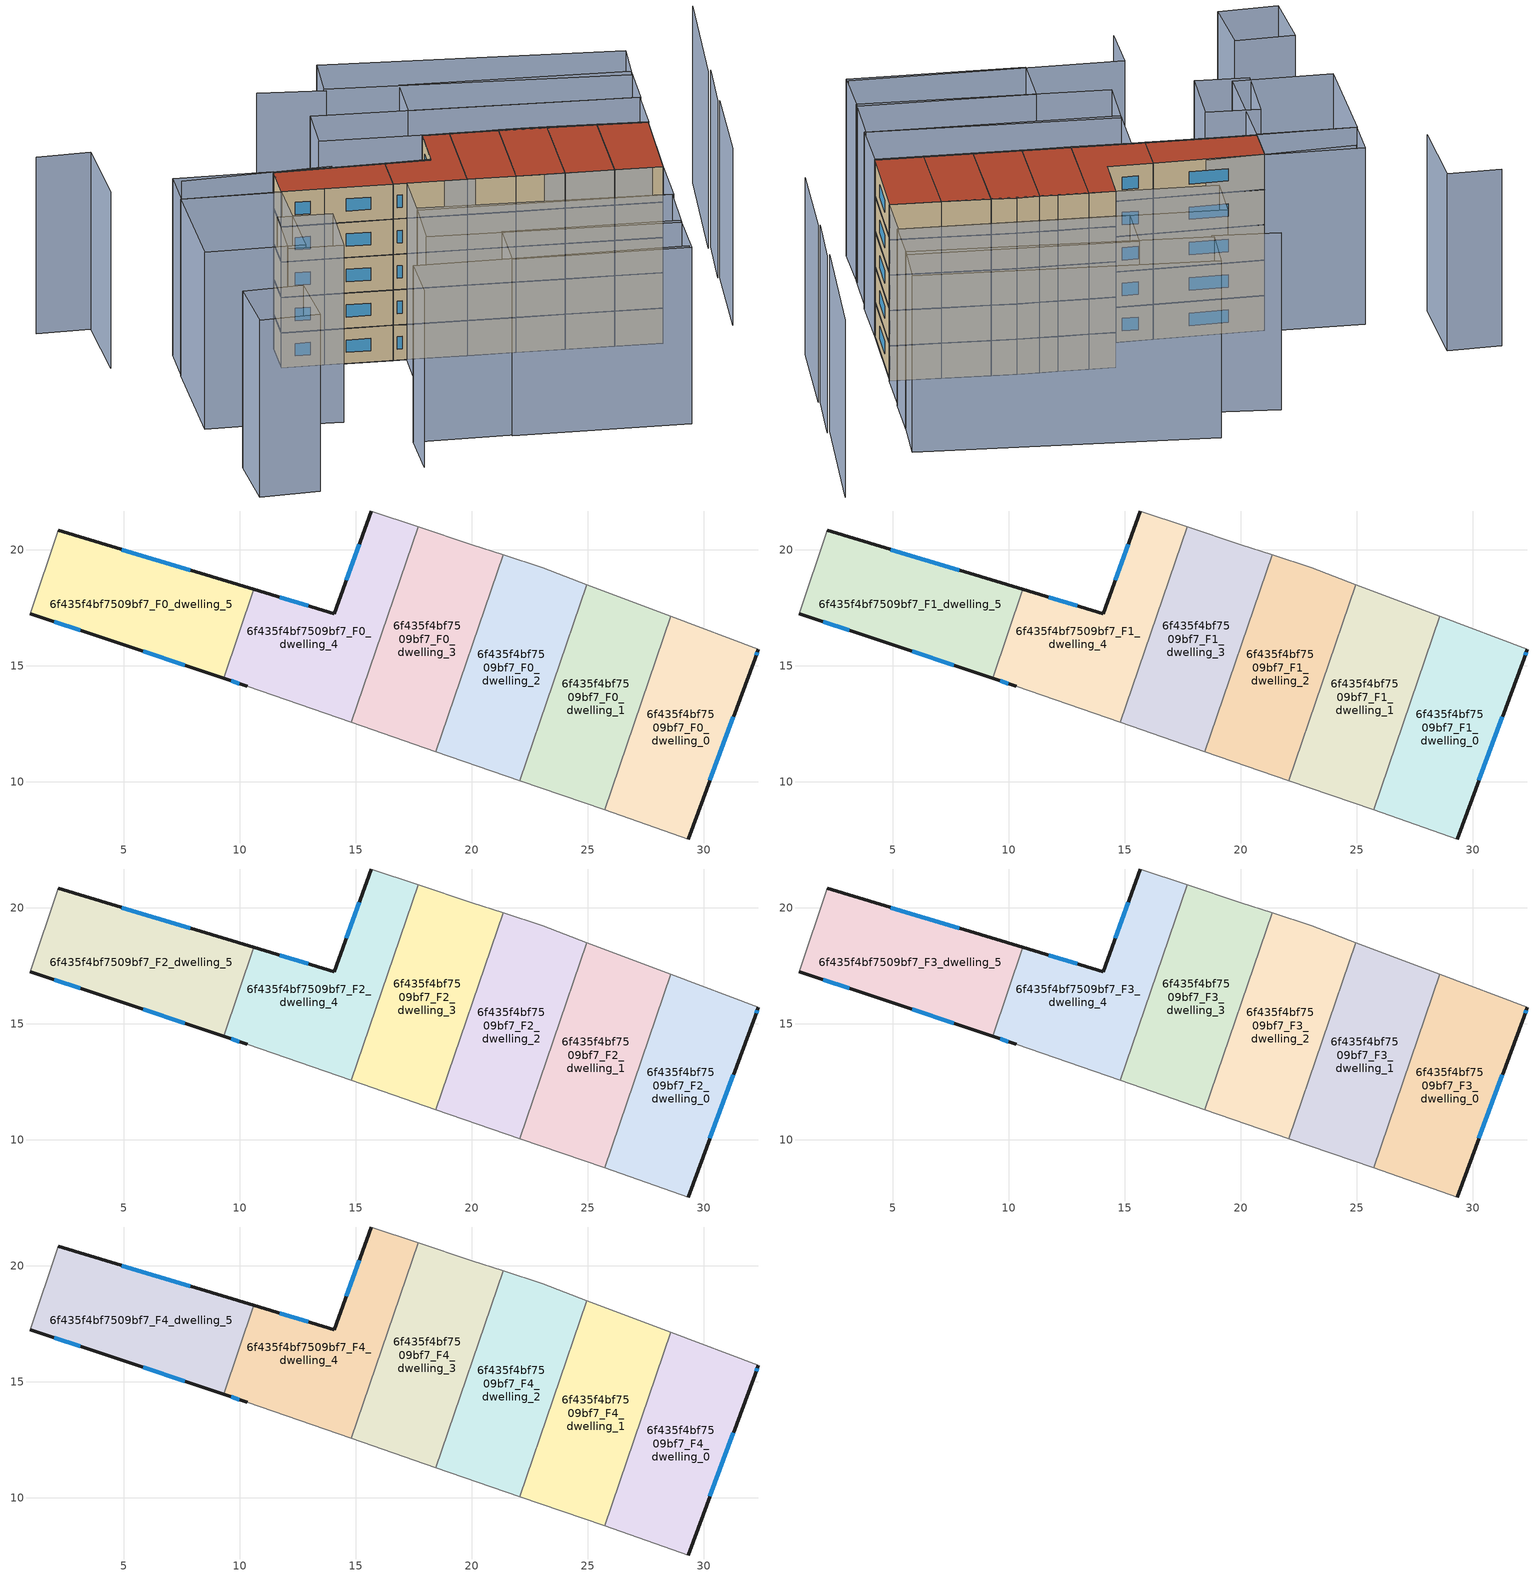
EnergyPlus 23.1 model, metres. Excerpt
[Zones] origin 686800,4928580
6f435f4bf7509bf7_F0_dwelling_0
 floor ground (EU_floor_Construction): 29.34,7.53 32.21,15.32 32.35,15.71 28.58,17.13 25.73,8.78 z0
 wall outside (EU_wall_Construction): 32.35,15.71 32.21,15.32 29.34,7.53 z0:3
 wall adiabatic (EU_wall_Construction): 29.34,7.53 25.73,8.78 / 28.58,17.13 32.35,15.71 z0:3
 wall to 6f435f4bf7509bf7_F0_dwelling_1 (EU_wall_Construction): 25.73,8.78 28.59,17.13 z0:3
 window (EU_Window_Construction): 32.3,15.58 32.25,15.45 / 31.28,12.8 30.27,10.06 z0.97:2.03
6f435f4bf7509bf7_F0_dwelling_1
 floor ground (EU_floor_Construction): 25.73,8.78 28.58,17.13 24.96,18.5 22.07,10.05 z0
 wall adiabatic (EU_wall_Construction): 24.96,18.5 28.58,17.13 / 25.73,8.78 22.07,10.05 z0:3
 wall to 6f435f4bf7509bf7_F0_dwelling_2 (EU_wall_Construction): 22.07,10.05 24.96,18.5 z0:3
6f435f4bf7509bf7_F0_dwelling_2
 floor ground (EU_floor_Construction): 22.07,10.05 24.96,18.5 23.06,19.22 21.35,19.78 18.45,11.3 z0
 wall adiabatic (EU_wall_Construction): 22.07,10.05 18.45,11.3 / 21.35,19.78 23.06,19.22 24.96,18.5 z0:3
 wall to 6f435f4bf7509bf7_F0_dwelling_3 (EU_wall_Construction): 18.45,11.3 21.35,19.78 z0:3
6f435f4bf7509bf7_F0_dwelling_3
 floor ground (EU_floor_Construction): 18.45,11.3 21.35,19.78 20.01,20.21 17.69,20.99 14.81,12.57 z0
 wall adiabatic (EU_wall_Construction): 18.45,11.3 14.81,12.57 / 17.69,20.99 20.01,20.21 21.35,19.78 z0:3
 wall to 6f435f4bf7509bf7_F0_dwelling_4 (EU_wall_Construction): 14.81,12.57 17.69,20.99 z0:3
6f435f4bf7509bf7_F0_dwelling_4
 floor ground (EU_floor_Construction): 14.81,12.57 17.69,20.99 15.67,21.67 14.07,17.24 10.61,18.29 9.3,14.46 10.32,14.12 z0
 wall outside (EU_wall_Construction): 10.32,14.12 9.3,14.46 / 10.61,18.29 14.07,17.24 15.67,21.67 z0:3
 wall adiabatic (EU_wall_Construction): 15.67,21.67 17.69,20.99 / 14.81,12.57 10.32,14.12 z0:3
 wall to 6f435f4bf7509bf7_F0_dwelling_5 (EU_wall_Construction): 9.3,14.46 10.61,18.29 z0:3
 window (EU_Window_Construction): 14.59,18.68 15.15,20.23 / 9.99,14.23 9.63,14.35 / 11.73,17.95 12.95,17.58 z0.97:2.03
6f435f4bf7509bf7_F0_dwelling_5
 floor ground (EU_floor_Construction): 9.3,14.46 10.61,18.29 2.18,20.83 0.97,17.23 4.17,16.19 z0
 wall outside (EU_wall_Construction): 2.18,20.83 10.61,18.29 / 9.3,14.46 4.17,16.19 0.97,17.23 z0:3
 wall adiabatic (EU_wall_Construction): 0.97,17.23 2.18,20.83 z0:3
 window (EU_Window_Construction): 4.91,20.01 7.88,19.11 / 7.64,15.03 5.83,15.63 / 3.13,16.53 2.01,16.9 z0.97:2.03
6f435f4bf7509bf7_F1_dwelling_0
 floor to 6f435f4bf7509bf7_F0_dwelling_0 (EU_floor_Construction): 29.34,7.53 32.21,15.32 32.35,15.71 28.58,17.13 25.73,8.78 z3
 wall outside (EU_wall_Construction): 32.35,15.71 32.21,15.32 29.34,7.53 z3:6
 wall adiabatic (EU_wall_Construction): 29.34,7.53 25.73,8.78 / 28.58,17.13 32.35,15.71 z3:6
 wall to 6f435f4bf7509bf7_F1_dwelling_1 (EU_wall_Construction): 25.73,8.78 28.59,17.13 z3:6
 window (EU_Window_Construction): 32.3,15.58 32.25,15.45 / 31.28,12.8 30.27,10.06 z3.97:5.03
6f435f4bf7509bf7_F1_dwelling_1
 floor to 6f435f4bf7509bf7_F0_dwelling_1 (EU_floor_Construction): 25.73,8.78 28.58,17.13 24.96,18.5 22.07,10.05 z3
 wall adiabatic (EU_wall_Construction): 24.96,18.5 28.58,17.13 / 25.73,8.78 22.07,10.05 z3:6
 wall to 6f435f4bf7509bf7_F1_dwelling_2 (EU_wall_Construction): 22.07,10.05 24.96,18.5 z3:6
6f435f4bf7509bf7_F1_dwelling_2
 floor to 6f435f4bf7509bf7_F0_dwelling_2 (EU_floor_Construction): 22.07,10.05 24.96,18.5 23.06,19.22 21.35,19.78 18.45,11.3 z3
 wall adiabatic (EU_wall_Construction): 22.07,10.05 18.45,11.3 / 21.35,19.78 23.06,19.22 24.96,18.5 z3:6
 wall to 6f435f4bf7509bf7_F1_dwelling_3 (EU_wall_Construction): 18.45,11.3 21.35,19.78 z3:6
6f435f4bf7509bf7_F1_dwelling_3
 floor to 6f435f4bf7509bf7_F0_dwelling_3 (EU_floor_Construction): 18.45,11.3 21.35,19.78 20.01,20.21 17.69,20.99 14.81,12.57 z3
 wall adiabatic (EU_wall_Construction): 18.45,11.3 14.81,12.57 / 17.69,20.99 20.01,20.21 21.35,19.78 z3:6
 wall to 6f435f4bf7509bf7_F1_dwelling_4 (EU_wall_Construction): 14.81,12.57 17.69,20.99 z3:6
6f435f4bf7509bf7_F1_dwelling_4
 floor to 6f435f4bf7509bf7_F0_dwelling_4 (EU_floor_Construction): 14.81,12.57 17.69,20.99 15.67,21.67 14.07,17.24 10.61,18.29 9.3,14.46 10.32,14.12 z3
 wall outside (EU_wall_Construction): 10.32,14.12 9.3,14.46 / 10.61,18.29 14.07,17.24 15.67,21.67 z3:6
 wall adiabatic (EU_wall_Construction): 15.67,21.67 17.69,20.99 / 14.81,12.57 10.32,14.12 z3:6
 wall to 6f435f4bf7509bf7_F1_dwelling_5 (EU_wall_Construction): 9.3,14.46 10.61,18.29 z3:6
 window (EU_Window_Construction): 14.59,18.68 15.15,20.23 / 9.99,14.23 9.63,14.35 / 11.73,17.95 12.95,17.58 z3.97:5.03
6f435f4bf7509bf7_F1_dwelling_5
 floor to 6f435f4bf7509bf7_F0_dwelling_5 (EU_floor_Construction): 9.3,14.46 10.61,18.29 2.18,20.83 0.97,17.23 4.17,16.19 z3
 wall outside (EU_wall_Construction): 2.18,20.83 10.61,18.29 / 9.3,14.46 4.17,16.19 0.97,17.23 z3:6
 wall adiabatic (EU_wall_Construction): 0.97,17.23 2.18,20.83 z3:6
 window (EU_Window_Construction): 4.91,20.01 7.88,19.11 / 7.64,15.03 5.83,15.63 / 3.13,16.53 2.01,16.9 z3.97:5.03
6f435f4bf7509bf7_F2_dwelling_0
 floor to 6f435f4bf7509bf7_F1_dwelling_0 (EU_floor_Construction): 29.34,7.53 32.21,15.32 32.35,15.71 28.58,17.13 25.73,8.78 z6
 wall outside (EU_wall_Construction): 32.35,15.71 32.21,15.32 29.34,7.53 z6:9
 wall adiabatic (EU_wall_Construction): 29.34,7.53 25.73,8.78 / 28.58,17.13 32.35,15.71 z6:9
 wall to 6f435f4bf7509bf7_F2_dwelling_1 (EU_wall_Construction): 25.73,8.78 28.59,17.13 z6:9
 window (EU_Window_Construction): 32.3,15.58 32.25,15.45 / 31.28,12.8 30.27,10.06 z6.97:8.03
6f435f4bf7509bf7_F2_dwelling_1
 floor to 6f435f4bf7509bf7_F1_dwelling_1 (EU_floor_Construction): 25.73,8.78 28.58,17.13 24.96,18.5 22.07,10.05 z6
 wall adiabatic (EU_wall_Construction): 24.96,18.5 28.58,17.13 / 25.73,8.78 22.07,10.05 z6:9
 wall to 6f435f4bf7509bf7_F2_dwelling_2 (EU_wall_Construction): 22.07,10.05 24.96,18.5 z6:9
6f435f4bf7509bf7_F2_dwelling_2
 floor to 6f435f4bf7509bf7_F1_dwelling_2 (EU_floor_Construction): 22.07,10.05 24.96,18.5 23.06,19.22 21.35,19.78 18.45,11.3 z6
 wall adiabatic (EU_wall_Construction): 22.07,10.05 18.45,11.3 / 21.35,19.78 23.06,19.22 24.96,18.5 z6:9
 wall to 6f435f4bf7509bf7_F2_dwelling_3 (EU_wall_Construction): 18.45,11.3 21.35,19.78 z6:9
6f435f4bf7509bf7_F2_dwelling_3
 floor to 6f435f4bf7509bf7_F1_dwelling_3 (EU_floor_Construction): 18.45,11.3 21.35,19.78 20.01,20.21 17.69,20.99 14.81,12.57 z6
 wall adiabatic (EU_wall_Construction): 18.45,11.3 14.81,12.57 / 17.69,20.99 20.01,20.21 21.35,19.78 z6:9
 wall to 6f435f4bf7509bf7_F2_dwelling_4 (EU_wall_Construction): 14.81,12.57 17.69,20.99 z6:9
6f435f4bf7509bf7_F2_dwelling_4
 floor to 6f435f4bf7509bf7_F1_dwelling_4 (EU_floor_Construction): 14.81,12.57 17.69,20.99 15.67,21.67 14.07,17.24 10.61,18.29 9.3,14.46 10.32,14.12 z6
 wall outside (EU_wall_Construction): 10.32,14.12 9.3,14.46 / 10.61,18.29 14.07,17.24 15.67,21.67 z6:9
 wall adiabatic (EU_wall_Construction): 15.67,21.67 17.69,20.99 / 14.81,12.57 10.32,14.12 z6:9
 wall to 6f435f4bf7509bf7_F2_dwelling_5 (EU_wall_Construction): 9.3,14.46 10.61,18.29 z6:9
 window (EU_Window_Construction): 14.59,18.68 15.15,20.23 / 9.99,14.23 9.63,14.35 / 11.73,17.95 12.95,17.58 z6.97:8.03
6f435f4bf7509bf7_F2_dwelling_5
 floor to 6f435f4bf7509bf7_F1_dwelling_5 (EU_floor_Construction): 9.3,14.46 10.61,18.29 2.18,20.83 0.97,17.23 4.17,16.19 z6
 wall outside (EU_wall_Construction): 2.18,20.83 10.61,18.29 / 9.3,14.46 4.17,16.19 0.97,17.23 z6:9
 wall adiabatic (EU_wall_Construction): 0.97,17.23 2.18,20.83 z6:9
 window (EU_Window_Construction): 4.91,20.01 7.88,19.11 / 7.64,15.03 5.83,15.63 / 3.13,16.53 2.01,16.9 z6.97:8.03
6f435f4bf7509bf7_F3_dwelling_0
 floor to 6f435f4bf7509bf7_F2_dwelling_0 (EU_floor_Construction): 29.34,7.53 32.21,15.32 32.35,15.71 28.58,17.13 25.73,8.78 z9
 wall outside (EU_wall_Construction): 32.35,15.71 32.21,15.32 29.34,7.53 z9:12
 wall adiabatic (EU_wall_Construction): 29.34,7.53 25.73,8.78 / 28.58,17.13 32.35,15.71 z9:12
 wall to 6f435f4bf7509bf7_F3_dwelling_1 (EU_wall_Construction): 25.73,8.78 28.59,17.13 z9:12
 window (EU_Window_Construction): 32.3,15.58 32.25,15.45 / 31.28,12.8 30.27,10.06 z9.97:11.03
6f435f4bf7509bf7_F3_dwelling_1
 floor to 6f435f4bf7509bf7_F2_dwelling_1 (EU_floor_Construction): 25.73,8.78 28.58,17.13 24.96,18.5 22.07,10.05 z9
 wall adiabatic (EU_wall_Construction): 24.96,18.5 28.58,17.13 / 25.73,8.78 22.07,10.05 z9:12
 wall to 6f435f4bf7509bf7_F3_dwelling_2 (EU_wall_Construction): 22.07,10.05 24.96,18.5 z9:12
6f435f4bf7509bf7_F3_dwelling_2
 floor to 6f435f4bf7509bf7_F2_dwelling_2 (EU_floor_Construction): 22.07,10.05 24.96,18.5 23.06,19.22 21.35,19.78 18.45,11.3 z9
 wall adiabatic (EU_wall_Construction): 22.07,10.05 18.45,11.3 / 21.35,19.78 23.06,19.22 24.96,18.5 z9:12
 wall to 6f435f4bf7509bf7_F3_dwelling_3 (EU_wall_Construction): 18.45,11.3 21.35,19.78 z9:12
6f435f4bf7509bf7_F3_dwelling_3
 floor to 6f435f4bf7509bf7_F2_dwelling_3 (EU_floor_Construction): 18.45,11.3 21.35,19.78 20.01,20.21 17.69,20.99 14.81,12.57 z9
 wall adiabatic (EU_wall_Construction): 18.45,11.3 14.81,12.57 / 17.69,20.99 20.01,20.21 21.35,19.78 z9:12
 wall to 6f435f4bf7509bf7_F3_dwelling_4 (EU_wall_Construction): 14.81,12.57 17.69,20.99 z9:12
6f435f4bf7509bf7_F3_dwelling_4
 floor to 6f435f4bf7509bf7_F2_dwelling_4 (EU_floor_Construction): 14.81,12.57 17.69,20.99 15.67,21.67 14.07,17.24 10.61,18.29 9.3,14.46 10.32,14.12 z9
 wall outside (EU_wall_Construction): 10.32,14.12 9.3,14.46 / 10.61,18.29 14.07,17.24 15.67,21.67 z9:12
 wall adiabatic (EU_wall_Construction): 15.67,21.67 17.69,20.99 / 14.81,12.57 10.32,14.12 z9:12
 wall to 6f435f4bf7509bf7_F3_dwelling_5 (EU_wall_Construction): 9.3,14.46 10.61,18.29 z9:12
 window (EU_Window_Construction): 14.59,18.68 15.15,20.23 / 9.99,14.23 9.63,14.35 / 11.73,17.95 12.95,17.58 z9.97:11.03
6f435f4bf7509bf7_F3_dwelling_5
 floor to 6f435f4bf7509bf7_F2_dwelling_5 (EU_floor_Construction): 9.3,14.46 10.61,18.29 2.18,20.83 0.97,17.23 4.17,16.19 z9
 wall outside (EU_wall_Construction): 2.18,20.83 10.61,18.29 / 9.3,14.46 4.17,16.19 0.97,17.23 z9:12
 wall adiabatic (EU_wall_Construction): 0.97,17.23 2.18,20.83 z9:12
 window (EU_Window_Construction): 4.91,20.01 7.88,19.11 / 7.64,15.03 5.83,15.63 / 3.13,16.53 2.01,16.9 z9.97:11.03
6f435f4bf7509bf7_F4_dwelling_0
 floor to 6f435f4bf7509bf7_F3_dwelling_0 (EU_floor_Construction): 29.34,7.53 32.21,15.32 32.35,15.71 28.58,17.13 25.73,8.78 z12
 wall outside (EU_wall_Construction): 32.35,15.71 32.21,15.32 29.34,7.53 z12:15
 wall adiabatic (EU_wall_Construction): 29.34,7.53 25.73,8.78 / 28.58,17.13 32.35,15.71 z12:15
 wall to 6f435f4bf7509bf7_F4_dwelling_1 (EU_wall_Construction): 25.73,8.78 28.59,17.13 z12:15
 window (EU_Window_Construction): 32.3,15.58 32.25,15.45 / 31.28,12.8 30.27,10.06 z12.97:14.03
 roof outside (EU_roof_Construction): 32.35,15.71 32.21,15.32 29.34,7.53 25.73,8.78 28.58,17.13 z15
6f435f4bf7509bf7_F4_dwelling_1
 floor to 6f435f4bf7509bf7_F3_dwelling_1 (EU_floor_Construction): 25.73,8.78 28.58,17.13 24.96,18.5 22.07,10.05 z12
 wall adiabatic (EU_wall_Construction): 24.96,18.5 28.58,17.13 / 25.73,8.78 22.07,10.05 z12:15
 wall to 6f435f4bf7509bf7_F4_dwelling_2 (EU_wall_Construction): 22.07,10.05 24.96,18.5 z12:15
 roof outside (EU_roof_Construction): 28.58,17.13 25.73,8.78 22.07,10.05 24.96,18.5 z15
6f435f4bf7509bf7_F4_dwelling_2
 floor to 6f435f4bf7509bf7_F3_dwelling_2 (EU_floor_Construction): 22.07,10.05 24.96,18.5 23.06,19.22 21.35,19.78 18.45,11.3 z12
 wall adiabatic (EU_wall_Construction): 22.07,10.05 18.45,11.3 / 21.35,19.78 23.06,19.22 24.96,18.5 z12:15
 wall to 6f435f4bf7509bf7_F4_dwelling_3 (EU_wall_Construction): 18.45,11.3 21.35,19.78 z12:15
 roof outside (EU_roof_Construction): 24.96,18.5 22.07,10.05 18.45,11.3 21.35,19.78 23.06,19.22 z15
6f435f4bf7509bf7_F4_dwelling_3
 floor to 6f435f4bf7509bf7_F3_dwelling_3 (EU_floor_Construction): 18.45,11.3 21.35,19.78 20.01,20.21 17.69,20.99 14.81,12.57 z12
 wall adiabatic (EU_wall_Construction): 18.45,11.3 14.81,12.57 / 17.69,20.99 20.01,20.21 21.35,19.78 z12:15
 wall to 6f435f4bf7509bf7_F4_dwelling_4 (EU_wall_Construction): 14.81,12.57 17.69,20.99 z12:15
 roof outside (EU_roof_Construction): 21.35,19.78 18.45,11.3 14.81,12.57 17.69,20.99 20.01,20.21 z15
6f435f4bf7509bf7_F4_dwelling_4
 floor to 6f435f4bf7509bf7_F3_dwelling_4 (EU_floor_Construction): 14.81,12.57 17.69,20.99 15.67,21.67 14.07,17.24 10.61,18.29 9.3,14.46 10.32,14.12 z12
 wall outside (EU_wall_Construction): 10.32,14.12 9.3,14.46 / 10.61,18.29 14.07,17.24 15.67,21.67 z12:15
 wall adiabatic (EU_wall_Construction): 15.67,21.67 17.69,20.99 / 14.81,12.57 10.32,14.12 z12:15
 wall to 6f435f4bf7509bf7_F4_dwelling_5 (EU_wall_Construction): 9.3,14.46 10.61,18.29 z12:15
 window (EU_Window_Construction): 14.59,18.68 15.15,20.23 / 9.99,14.23 9.63,14.35 / 11.73,17.95 12.95,17.58 z12.97:14.03
 roof outside (EU_roof_Construction): 17.69,20.99 14.81,12.57 10.32,14.12 9.3,14.46 10.61,18.29 14.07,17.24 15.67,21.67 z15
6f435f4bf7509bf7_F4_dwelling_5
 floor to 6f435f4bf7509bf7_F3_dwelling_5 (EU_floor_Construction): 9.3,14.46 10.61,18.29 2.18,20.83 0.97,17.23 4.17,16.19 z12
 wall outside (EU_wall_Construction): 2.18,20.83 10.61,18.29 / 9.3,14.46 4.17,16.19 0.97,17.23 z12:15
 wall adiabatic (EU_wall_Construction): 0.97,17.23 2.18,20.83 z12:15
 window (EU_Window_Construction): 4.91,20.01 7.88,19.11 / 7.64,15.03 5.83,15.63 / 3.13,16.53 2.01,16.9 z12.97:14.03
 roof outside (EU_roof_Construction): 10.61,18.29 9.3,14.46 4.17,16.19 0.97,17.23 2.18,20.83 z15
shading: 1.9,-4.65 3.39,-0.01 / 3.39,-0.01 24.08,-6.67 / 35.75,8.12 39.13,16.58 / 38.98,16.64 41.27,22.09 / -12.71,31.98 -8.56,30.77 / -8.56,30.77 -10.7,23.45 / 6.7,19.68 -4.9,22.63 / 40.96,21.91 45.77,33.55 / 13.09,32.62 8.09,34.69 / 10.76,-2.51 12.46,2.47 / 12.46,2.47 25.79,-2.07 / 25.79,-2.07 24.09,-7.05 / 24.09,-7.05 10.76,-2.51 / -12.01,-3.64 -10.57,1.89 / -10.57,1.89 -5.93,0.69 / -5.93,0.69 -7.36,-4.85 / -7.36,-4.85 -12.01,-3.64 / 8.74,9.49 27.52,2.61 / 27.52,2.61 25.66,-2.46 / 25.66,-2.46 6.88,4.42 / 6.88,4.42 8.74,9.49 / 10.32,14.12 29.34,7.53 / 29.34,7.53 27.62,2.58 / 27.62,2.58 8.6,9.17 / 8.6,9.17 10.32,14.12 / 9.66,28.86 33.99,20.13 / 33.99,20.13 32.39,15.67 / 32.39,15.67 8.06,24.4 / 8.06,24.4 9.66,28.86 / 0.42,5.92 -3.66,7.4 / -3.66,7.4 -1.59,13.12 / -1.59,13.12 2.49,11.64 / 2.49,11.64 0.42,5.92 / -6.59,19.62 0.97,17.23 / 0.97,17.23 -2.14,7.39 / -2.14,7.39 -9.71,9.78 / -9.71,9.78 -6.59,19.62 / -6.56,19.61 -5.32,23.38 / -5.32,23.38 2.2,20.91 / 2.2,20.91 0.96,17.14 / 0.96,17.14 -6.56,19.61 / 34.04,20.11 16.88,26.24 / 16.88,26.24 18.54,30.89 / 18.54,30.89 35.7,24.76 / 35.7,24.76 34.04,20.11 / 35.5,24.2 13.02,32.95 / 13.02,32.95 14.69,37.24 / 14.69,37.24 37.17,28.49 / 37.17,28.49 35.5,24.2 z0:15
[Building]
EU S2 Campaign: North Axis=0; Terrain=City; Solar Distribution=FullExterior
[Site:Location]
Bologna: Latitude=44.5; Longitude=11.25; Time Zone=1; Elevation=37
[SizingPeriod:WeatherFileDays]
AnnualSizingPeriod: Begin Month=1; Begin Day of Month=1; End Month=12; End Day of Month=31; Day of Week for Start Day=Monday; Use Weather File Daylight Saving Period=No; Use Weather File Rain and Snow Indicators=No
[MATERIAL]
EU_InternalMass_Material: Roughness=MediumRough; Thickness=0.1; Conductivity=1; Density=1800; Specific Heat=900; Thermal Absorptance=0.9; Solar Absorptance=0.7; Visible Absorptance=0.7
[MATERIAL:NOMASS] Roughness=MediumRough; Thermal Absorptance=0.9; Solar Absorptance=0.7; Visible Absorptance=0.7
Name | Thermal Resistance
EU_wall_NoMass | 0.779417
EU_roof_NoMass | 0.435466
EU_floor_NoMass | 0.588222
[WINDOWMATERIAL:SIMPLEGLAZINGSYSTEM]
EU_Window_SimpleGlazing: UFactor=5.16242; Solar Heat Gain Coefficient=0.85; Visible Transmittance=0.85
[CONSTRUCTION]
EU_wall_Construction: EU_wall_NoMass
EU_roof_Construction: EU_roof_NoMass
EU_floor_Construction: EU_floor_NoMass
EU_InternalMass_Construction: EU_InternalMass_Material
EU_Window_Construction: EU_Window_SimpleGlazing
[ZONE] Type=1; Multiplier=1; Ceiling Height=autocalculate; Floor Area=autocalculate; Part of Total Floor Area=Yes
Name | Volume
6f435f4bf7509bf7_F0_dwelling_0 | 103.072
6f435f4bf7509bf7_F1_dwelling_0; 6f435f4bf7509bf7_F2_dwelling_0; 6f435f4bf7509bf7_F3_dwelling_0; 6f435f4bf7509bf7_F4_dwelling_0; 6f435f4bf7509bf7_F1_dwelling_2; 6f435f4bf7509bf7_F2_dwelling_2; 6f435f4bf7509bf7_F3_dwelling_2; 6f435f4bf7509bf7_F4_dwelling_2 | 103.073
6f435f4bf7509bf7_F0_dwelling_1 | 103.066
6f435f4bf7509bf7_F1_dwelling_1; 6f435f4bf7509bf7_F2_dwelling_1; 6f435f4bf7509bf7_F3_dwelling_1; 6f435f4bf7509bf7_F4_dwelling_1 | 103.067
6f435f4bf7509bf7_F0_dwelling_2 | 103.074
6f435f4bf7509bf7_F0_dwelling_3; 6f435f4bf7509bf7_F0_dwelling_5; 6f435f4bf7509bf7_F1_dwelling_5; 6f435f4bf7509bf7_F2_dwelling_5; 6f435f4bf7509bf7_F3_dwelling_5; 6f435f4bf7509bf7_F4_dwelling_5 | 103.069
6f435f4bf7509bf7_F1_dwelling_3; 6f435f4bf7509bf7_F2_dwelling_3; 6f435f4bf7509bf7_F3_dwelling_3; 6f435f4bf7509bf7_F4_dwelling_3 | 103.07
6f435f4bf7509bf7_F0_dwelling_4 | 103.075
6f435f4bf7509bf7_F1_dwelling_4; 6f435f4bf7509bf7_F2_dwelling_4; 6f435f4bf7509bf7_F3_dwelling_4; 6f435f4bf7509bf7_F4_dwelling_4 | 103.076
[INTERNALMASS] Construction=EU_InternalMass_Construction
Name | Zone or ZoneList | Surface Area
6f435f4bf7509bf7_F0_dwelling_0_EU_InternalMass | 6f435f4bf7509bf7_F0_dwelling_0 | 34.3575
6f435f4bf7509bf7_F0_dwelling_1_EU_InternalMass | 6f435f4bf7509bf7_F0_dwelling_1 | 34.3557
6f435f4bf7509bf7_F0_dwelling_2_EU_InternalMass | 6f435f4bf7509bf7_F0_dwelling_2 | 34.3578
6f435f4bf7509bf7_F0_dwelling_3_EU_InternalMass | 6f435f4bf7509bf7_F0_dwelling_3 | 34.3563
6f435f4bf7509bf7_F0_dwelling_4_EU_InternalMass | 6f435f4bf7509bf7_F0_dwelling_4 | 34.3583
6f435f4bf7509bf7_F0_dwelling_5_EU_InternalMass | 6f435f4bf7509bf7_F0_dwelling_5 | 34.3562
6f435f4bf7509bf7_F1_dwelling_0_EU_InternalMass | 6f435f4bf7509bf7_F1_dwelling_0 | 34.3575
6f435f4bf7509bf7_F1_dwelling_1_EU_InternalMass | 6f435f4bf7509bf7_F1_dwelling_1 | 34.3557
6f435f4bf7509bf7_F1_dwelling_2_EU_InternalMass | 6f435f4bf7509bf7_F1_dwelling_2 | 34.3578
6f435f4bf7509bf7_F1_dwelling_3_EU_InternalMass | 6f435f4bf7509bf7_F1_dwelling_3 | 34.3563
6f435f4bf7509bf7_F1_dwelling_4_EU_InternalMass | 6f435f4bf7509bf7_F1_dwelling_4 | 34.3583
6f435f4bf7509bf7_F1_dwelling_5_EU_InternalMass | 6f435f4bf7509bf7_F1_dwelling_5 | 34.3562
6f435f4bf7509bf7_F2_dwelling_0_EU_InternalMass | 6f435f4bf7509bf7_F2_dwelling_0 | 34.3575
6f435f4bf7509bf7_F2_dwelling_1_EU_InternalMass | 6f435f4bf7509bf7_F2_dwelling_1 | 34.3557
6f435f4bf7509bf7_F2_dwelling_2_EU_InternalMass | 6f435f4bf7509bf7_F2_dwelling_2 | 34.3578
6f435f4bf7509bf7_F2_dwelling_3_EU_InternalMass | 6f435f4bf7509bf7_F2_dwelling_3 | 34.3563
6f435f4bf7509bf7_F2_dwelling_4_EU_InternalMass | 6f435f4bf7509bf7_F2_dwelling_4 | 34.3583
6f435f4bf7509bf7_F2_dwelling_5_EU_InternalMass | 6f435f4bf7509bf7_F2_dwelling_5 | 34.3562
6f435f4bf7509bf7_F3_dwelling_0_EU_InternalMass | 6f435f4bf7509bf7_F3_dwelling_0 | 34.3575
6f435f4bf7509bf7_F3_dwelling_1_EU_InternalMass | 6f435f4bf7509bf7_F3_dwelling_1 | 34.3557
6f435f4bf7509bf7_F3_dwelling_2_EU_InternalMass | 6f435f4bf7509bf7_F3_dwelling_2 | 34.3578
6f435f4bf7509bf7_F3_dwelling_3_EU_InternalMass | 6f435f4bf7509bf7_F3_dwelling_3 | 34.3563
6f435f4bf7509bf7_F3_dwelling_4_EU_InternalMass | 6f435f4bf7509bf7_F3_dwelling_4 | 34.3583
6f435f4bf7509bf7_F3_dwelling_5_EU_InternalMass | 6f435f4bf7509bf7_F3_dwelling_5 | 34.3562
6f435f4bf7509bf7_F4_dwelling_0_EU_InternalMass | 6f435f4bf7509bf7_F4_dwelling_0 | 34.3575
6f435f4bf7509bf7_F4_dwelling_1_EU_InternalMass | 6f435f4bf7509bf7_F4_dwelling_1 | 34.3557
6f435f4bf7509bf7_F4_dwelling_2_EU_InternalMass | 6f435f4bf7509bf7_F4_dwelling_2 | 34.3578
6f435f4bf7509bf7_F4_dwelling_3_EU_InternalMass | 6f435f4bf7509bf7_F4_dwelling_3 | 34.3563
6f435f4bf7509bf7_F4_dwelling_4_EU_InternalMass | 6f435f4bf7509bf7_F4_dwelling_4 | 34.3583
6f435f4bf7509bf7_F4_dwelling_5_EU_InternalMass | 6f435f4bf7509bf7_F4_dwelling_5 | 34.3562
[OTHEREQUIPMENT] Fuel Type=Electricity; Design Level Calculation Method=Watts/Area; Power per Zone Floor Area=1; Fraction Latent=0; Fraction Radiant=0; Fraction Lost=0; Carbon Dioxide Generation Rate=0; EndUse Subcategory=EU_Step8_InternalGains
Name | Zone or ZoneList or Space or SpaceList | Schedule
EU_Step8_InternalGain_6f435f4bf7509bf7_F0_dwelling_0_f000 | 6f435f4bf7509bf7_F0_dwelling_0 | EU_Step8_GainSchedule_6f435f4bf7509bf7_F0_dwelling_0_f000
EU_Step8_InternalGain_6f435f4bf7509bf7_F0_dwelling_1_f000 | 6f435f4bf7509bf7_F0_dwelling_1 | EU_Step8_GainSchedule_6f435f4bf7509bf7_F0_dwelling_1_f000
EU_Step8_InternalGain_6f435f4bf7509bf7_F0_dwelling_2_f000 | 6f435f4bf7509bf7_F0_dwelling_2 | EU_Step8_GainSchedule_6f435f4bf7509bf7_F0_dwelling_2_f000
EU_Step8_InternalGain_6f435f4bf7509bf7_F0_dwelling_3_f000 | 6f435f4bf7509bf7_F0_dwelling_3 | EU_Step8_GainSchedule_6f435f4bf7509bf7_F0_dwelling_3_f000
EU_Step8_InternalGain_6f435f4bf7509bf7_F0_dwelling_4_f000 | 6f435f4bf7509bf7_F0_dwelling_4 | EU_Step8_GainSchedule_6f435f4bf7509bf7_F0_dwelling_4_f000
EU_Step8_InternalGain_6f435f4bf7509bf7_F0_dwelling_5_f000 | 6f435f4bf7509bf7_F0_dwelling_5 | EU_Step8_GainSchedule_6f435f4bf7509bf7_F0_dwelling_5_f000
EU_Step8_InternalGain_6f435f4bf7509bf7_F1_dwelling_0_f000 | 6f435f4bf7509bf7_F1_dwelling_0 | EU_Step8_GainSchedule_6f435f4bf7509bf7_F1_dwelling_0_f000
EU_Step8_InternalGain_6f435f4bf7509bf7_F1_dwelling_1_f000 | 6f435f4bf7509bf7_F1_dwelling_1 | EU_Step8_GainSchedule_6f435f4bf7509bf7_F1_dwelling_1_f000
EU_Step8_InternalGain_6f435f4bf7509bf7_F1_dwelling_2_f000 | 6f435f4bf7509bf7_F1_dwelling_2 | EU_Step8_GainSchedule_6f435f4bf7509bf7_F1_dwelling_2_f000
EU_Step8_InternalGain_6f435f4bf7509bf7_F1_dwelling_3_f000 | 6f435f4bf7509bf7_F1_dwelling_3 | EU_Step8_GainSchedule_6f435f4bf7509bf7_F1_dwelling_3_f000
EU_Step8_InternalGain_6f435f4bf7509bf7_F1_dwelling_4_f000 | 6f435f4bf7509bf7_F1_dwelling_4 | EU_Step8_GainSchedule_6f435f4bf7509bf7_F1_dwelling_4_f000
EU_Step8_InternalGain_6f435f4bf7509bf7_F1_dwelling_5_f000 | 6f435f4bf7509bf7_F1_dwelling_5 | EU_Step8_GainSchedule_6f435f4bf7509bf7_F1_dwelling_5_f000
EU_Step8_InternalGain_6f435f4bf7509bf7_F2_dwelling_0_f000 | 6f435f4bf7509bf7_F2_dwelling_0 | EU_Step8_GainSchedule_6f435f4bf7509bf7_F2_dwelling_0_f000
EU_Step8_InternalGain_6f435f4bf7509bf7_F2_dwelling_1_f000 | 6f435f4bf7509bf7_F2_dwelling_1 | EU_Step8_GainSchedule_6f435f4bf7509bf7_F2_dwelling_1_f000
EU_Step8_InternalGain_6f435f4bf7509bf7_F2_dwelling_2_f000 | 6f435f4bf7509bf7_F2_dwelling_2 | EU_Step8_GainSchedule_6f435f4bf7509bf7_F2_dwelling_2_f000
EU_Step8_InternalGain_6f435f4bf7509bf7_F2_dwelling_3_f000 | 6f435f4bf7509bf7_F2_dwelling_3 | EU_Step8_GainSchedule_6f435f4bf7509bf7_F2_dwelling_3_f000
EU_Step8_InternalGain_6f435f4bf7509bf7_F2_dwelling_4_f000 | 6f435f4bf7509bf7_F2_dwelling_4 | EU_Step8_GainSchedule_6f435f4bf7509bf7_F2_dwelling_4_f000
EU_Step8_InternalGain_6f435f4bf7509bf7_F2_dwelling_5_f000 | 6f435f4bf7509bf7_F2_dwelling_5 | EU_Step8_GainSchedule_6f435f4bf7509bf7_F2_dwelling_5_f000
EU_Step8_InternalGain_6f435f4bf7509bf7_F3_dwelling_0_f000 | 6f435f4bf7509bf7_F3_dwelling_0 | EU_Step8_GainSchedule_6f435f4bf7509bf7_F3_dwelling_0_f000
EU_Step8_InternalGain_6f435f4bf7509bf7_F3_dwelling_1_f000 | 6f435f4bf7509bf7_F3_dwelling_1 | EU_Step8_GainSchedule_6f435f4bf7509bf7_F3_dwelling_1_f000
EU_Step8_InternalGain_6f435f4bf7509bf7_F3_dwelling_2_f000 | 6f435f4bf7509bf7_F3_dwelling_2 | EU_Step8_GainSchedule_6f435f4bf7509bf7_F3_dwelling_2_f000
EU_Step8_InternalGain_6f435f4bf7509bf7_F3_dwelling_3_f000 | 6f435f4bf7509bf7_F3_dwelling_3 | EU_Step8_GainSchedule_6f435f4bf7509bf7_F3_dwelling_3_f000
EU_Step8_InternalGain_6f435f4bf7509bf7_F3_dwelling_4_f000 | 6f435f4bf7509bf7_F3_dwelling_4 | EU_Step8_GainSchedule_6f435f4bf7509bf7_F3_dwelling_4_f000
EU_Step8_InternalGain_6f435f4bf7509bf7_F3_dwelling_5_f000 | 6f435f4bf7509bf7_F3_dwelling_5 | EU_Step8_GainSchedule_6f435f4bf7509bf7_F3_dwelling_5_f000
EU_Step8_InternalGain_6f435f4bf7509bf7_F4_dwelling_0_f000 | 6f435f4bf7509bf7_F4_dwelling_0 | EU_Step8_GainSchedule_6f435f4bf7509bf7_F4_dwelling_0_f000
EU_Step8_InternalGain_6f435f4bf7509bf7_F4_dwelling_1_f000 | 6f435f4bf7509bf7_F4_dwelling_1 | EU_Step8_GainSchedule_6f435f4bf7509bf7_F4_dwelling_1_f000
EU_Step8_InternalGain_6f435f4bf7509bf7_F4_dwelling_2_f000 | 6f435f4bf7509bf7_F4_dwelling_2 | EU_Step8_GainSchedule_6f435f4bf7509bf7_F4_dwelling_2_f000
EU_Step8_InternalGain_6f435f4bf7509bf7_F4_dwelling_3_f000 | 6f435f4bf7509bf7_F4_dwelling_3 | EU_Step8_GainSchedule_6f435f4bf7509bf7_F4_dwelling_3_f000
EU_Step8_InternalGain_6f435f4bf7509bf7_F4_dwelling_4_f000 | 6f435f4bf7509bf7_F4_dwelling_4 | EU_Step8_GainSchedule_6f435f4bf7509bf7_F4_dwelling_4_f000
EU_Step8_InternalGain_6f435f4bf7509bf7_F4_dwelling_5_f000 | 6f435f4bf7509bf7_F4_dwelling_5 | EU_Step8_GainSchedule_6f435f4bf7509bf7_F4_dwelling_5_f000
[ZONEVENTILATION:DESIGNFLOWRATE] Schedule=EU_AlwaysOn; Design Flow Rate Calculation Method=AirChanges/Hour; Air Changes per Hour=0.712058; Ventilation Type=Natural; Fan Pressure Rise=0; Fan Total Efficiency=1; Constant Term Coefficient=1; Temperature Term Coefficient=0; Velocity Term Coefficient=0; Velocity Squared Term Coefficient=0; Minimum Indoor Temperature=-100; Maximum Indoor Temperature=100; Delta Temperature=-100; Minimum Outdoor Temperature=-100; Maximum Outdoor Temperature=100; Maximum Wind Speed=40
Name | Zone or ZoneList or Space or SpaceList
EU_ConstantAir_6f435f4bf7509bf7_F0_dwelling_0 | 6f435f4bf7509bf7_F0_dwelling_0
EU_ConstantAir_6f435f4bf7509bf7_F0_dwelling_1 | 6f435f4bf7509bf7_F0_dwelling_1
EU_ConstantAir_6f435f4bf7509bf7_F0_dwelling_2 | 6f435f4bf7509bf7_F0_dwelling_2
EU_ConstantAir_6f435f4bf7509bf7_F0_dwelling_3 | 6f435f4bf7509bf7_F0_dwelling_3
EU_ConstantAir_6f435f4bf7509bf7_F0_dwelling_4 | 6f435f4bf7509bf7_F0_dwelling_4
EU_ConstantAir_6f435f4bf7509bf7_F0_dwelling_5 | 6f435f4bf7509bf7_F0_dwelling_5
EU_ConstantAir_6f435f4bf7509bf7_F1_dwelling_0 | 6f435f4bf7509bf7_F1_dwelling_0
EU_ConstantAir_6f435f4bf7509bf7_F1_dwelling_1 | 6f435f4bf7509bf7_F1_dwelling_1
EU_ConstantAir_6f435f4bf7509bf7_F1_dwelling_2 | 6f435f4bf7509bf7_F1_dwelling_2
EU_ConstantAir_6f435f4bf7509bf7_F1_dwelling_3 | 6f435f4bf7509bf7_F1_dwelling_3
EU_ConstantAir_6f435f4bf7509bf7_F1_dwelling_4 | 6f435f4bf7509bf7_F1_dwelling_4
EU_ConstantAir_6f435f4bf7509bf7_F1_dwelling_5 | 6f435f4bf7509bf7_F1_dwelling_5
EU_ConstantAir_6f435f4bf7509bf7_F2_dwelling_0 | 6f435f4bf7509bf7_F2_dwelling_0
EU_ConstantAir_6f435f4bf7509bf7_F2_dwelling_1 | 6f435f4bf7509bf7_F2_dwelling_1
EU_ConstantAir_6f435f4bf7509bf7_F2_dwelling_2 | 6f435f4bf7509bf7_F2_dwelling_2
EU_ConstantAir_6f435f4bf7509bf7_F2_dwelling_3 | 6f435f4bf7509bf7_F2_dwelling_3
EU_ConstantAir_6f435f4bf7509bf7_F2_dwelling_4 | 6f435f4bf7509bf7_F2_dwelling_4
EU_ConstantAir_6f435f4bf7509bf7_F2_dwelling_5 | 6f435f4bf7509bf7_F2_dwelling_5
EU_ConstantAir_6f435f4bf7509bf7_F3_dwelling_0 | 6f435f4bf7509bf7_F3_dwelling_0
EU_ConstantAir_6f435f4bf7509bf7_F3_dwelling_1 | 6f435f4bf7509bf7_F3_dwelling_1
EU_ConstantAir_6f435f4bf7509bf7_F3_dwelling_2 | 6f435f4bf7509bf7_F3_dwelling_2
EU_ConstantAir_6f435f4bf7509bf7_F3_dwelling_3 | 6f435f4bf7509bf7_F3_dwelling_3
EU_ConstantAir_6f435f4bf7509bf7_F3_dwelling_4 | 6f435f4bf7509bf7_F3_dwelling_4
EU_ConstantAir_6f435f4bf7509bf7_F3_dwelling_5 | 6f435f4bf7509bf7_F3_dwelling_5
EU_ConstantAir_6f435f4bf7509bf7_F4_dwelling_0 | 6f435f4bf7509bf7_F4_dwelling_0
EU_ConstantAir_6f435f4bf7509bf7_F4_dwelling_1 | 6f435f4bf7509bf7_F4_dwelling_1
EU_ConstantAir_6f435f4bf7509bf7_F4_dwelling_2 | 6f435f4bf7509bf7_F4_dwelling_2
EU_ConstantAir_6f435f4bf7509bf7_F4_dwelling_3 | 6f435f4bf7509bf7_F4_dwelling_3
EU_ConstantAir_6f435f4bf7509bf7_F4_dwelling_4 | 6f435f4bf7509bf7_F4_dwelling_4
EU_ConstantAir_6f435f4bf7509bf7_F4_dwelling_5 | 6f435f4bf7509bf7_F4_dwelling_5
[HVACTEMPLATE:THERMOSTAT] Constant Heating Setpoint=20; Constant Cooling Setpoint=50
EU_HeatOnly_6f435f4bf7509bf7_F0_dwelling_0; EU_HeatOnly_6f435f4bf7509bf7_F0_dwelling_1; EU_HeatOnly_6f435f4bf7509bf7_F0_dwelling_2; EU_HeatOnly_6f435f4bf7509bf7_F0_dwelling_3; EU_HeatOnly_6f435f4bf7509bf7_F0_dwelling_4; EU_HeatOnly_6f435f4bf7509bf7_F0_dwelling_5; EU_HeatOnly_6f435f4bf7509bf7_F1_dwelling_0; EU_HeatOnly_6f435f4bf7509bf7_F1_dwelling_1; EU_HeatOnly_6f435f4bf7509bf7_F1_dwelling_2; EU_HeatOnly_6f435f4bf7509bf7_F1_dwelling_3; EU_HeatOnly_6f435f4bf7509bf7_F1_dwelling_4; EU_HeatOnly_6f435f4bf7509bf7_F1_dwelling_5; EU_HeatOnly_6f435f4bf7509bf7_F2_dwelling_0; EU_HeatOnly_6f435f4bf7509bf7_F2_dwelling_1; EU_HeatOnly_6f435f4bf7509bf7_F2_dwelling_2; EU_HeatOnly_6f435f4bf7509bf7_F2_dwelling_3; EU_HeatOnly_6f435f4bf7509bf7_F2_dwelling_4; EU_HeatOnly_6f435f4bf7509bf7_F2_dwelling_5; EU_HeatOnly_6f435f4bf7509bf7_F3_dwelling_0; EU_HeatOnly_6f435f4bf7509bf7_F3_dwelling_1; EU_HeatOnly_6f435f4bf7509bf7_F3_dwelling_2; EU_HeatOnly_6f435f4bf7509bf7_F3_dwelling_3; EU_HeatOnly_6f435f4bf7509bf7_F3_dwelling_4; EU_HeatOnly_6f435f4bf7509bf7_F3_dwelling_5; EU_HeatOnly_6f435f4bf7509bf7_F4_dwelling_0; EU_HeatOnly_6f435f4bf7509bf7_F4_dwelling_1; EU_HeatOnly_6f435f4bf7509bf7_F4_dwelling_2; EU_HeatOnly_6f435f4bf7509bf7_F4_dwelling_3; EU_HeatOnly_6f435f4bf7509bf7_F4_dwelling_4; EU_HeatOnly_6f435f4bf7509bf7_F4_dwelling_5
[HVACTEMPLATE:ZONE:IDEALLOADSAIRSYSTEM] System Availability Schedule=EU_AlwaysOn; Maximum Heating Supply Air Temperature=50; Minimum Cooling Supply Air Temperature=13; Maximum Heating Supply Air Humidity Ratio=0.0156; Minimum Cooling Supply Air Humidity Ratio=0.0077; Heating Limit=NoLimit; Cooling Limit=NoLimit; Heating Availability Schedule=EU_AlwaysOn; Cooling Availability Schedule=EU_CoolingOff; Dehumidification Control Type=ConstantSensibleHeatRatio; Cooling Sensible Heat Ratio=0.7; Dehumidification Setpoint=60; Humidification Control Type=None; Humidification Setpoint=30; Outdoor Air Method=None; Outdoor Air Flow Rate per Person=0.00944; Outdoor Air Flow Rate per Zone Floor Area=0; Outdoor Air Flow Rate per Zone=0; Demand Controlled Ventilation Type=None; Outdoor Air Economizer Type=NoEconomizer; Heat Recovery Type=None; Sensible Heat Recovery Effectiveness=0.7; Latent Heat Recovery Effectiveness=0.65
Name | Template Thermostat
6f435f4bf7509bf7_F0_dwelling_0 | EU_HeatOnly_6f435f4bf7509bf7_F0_dwelling_0
6f435f4bf7509bf7_F0_dwelling_1 | EU_HeatOnly_6f435f4bf7509bf7_F0_dwelling_1
6f435f4bf7509bf7_F0_dwelling_2 | EU_HeatOnly_6f435f4bf7509bf7_F0_dwelling_2
6f435f4bf7509bf7_F0_dwelling_3 | EU_HeatOnly_6f435f4bf7509bf7_F0_dwelling_3
6f435f4bf7509bf7_F0_dwelling_4 | EU_HeatOnly_6f435f4bf7509bf7_F0_dwelling_4
6f435f4bf7509bf7_F0_dwelling_5 | EU_HeatOnly_6f435f4bf7509bf7_F0_dwelling_5
6f435f4bf7509bf7_F1_dwelling_0 | EU_HeatOnly_6f435f4bf7509bf7_F1_dwelling_0
6f435f4bf7509bf7_F1_dwelling_1 | EU_HeatOnly_6f435f4bf7509bf7_F1_dwelling_1
6f435f4bf7509bf7_F1_dwelling_2 | EU_HeatOnly_6f435f4bf7509bf7_F1_dwelling_2
6f435f4bf7509bf7_F1_dwelling_3 | EU_HeatOnly_6f435f4bf7509bf7_F1_dwelling_3
6f435f4bf7509bf7_F1_dwelling_4 | EU_HeatOnly_6f435f4bf7509bf7_F1_dwelling_4
6f435f4bf7509bf7_F1_dwelling_5 | EU_HeatOnly_6f435f4bf7509bf7_F1_dwelling_5
6f435f4bf7509bf7_F2_dwelling_0 | EU_HeatOnly_6f435f4bf7509bf7_F2_dwelling_0
6f435f4bf7509bf7_F2_dwelling_1 | EU_HeatOnly_6f435f4bf7509bf7_F2_dwelling_1
6f435f4bf7509bf7_F2_dwelling_2 | EU_HeatOnly_6f435f4bf7509bf7_F2_dwelling_2
6f435f4bf7509bf7_F2_dwelling_3 | EU_HeatOnly_6f435f4bf7509bf7_F2_dwelling_3
6f435f4bf7509bf7_F2_dwelling_4 | EU_HeatOnly_6f435f4bf7509bf7_F2_dwelling_4
6f435f4bf7509bf7_F2_dwelling_5 | EU_HeatOnly_6f435f4bf7509bf7_F2_dwelling_5
6f435f4bf7509bf7_F3_dwelling_0 | EU_HeatOnly_6f435f4bf7509bf7_F3_dwelling_0
6f435f4bf7509bf7_F3_dwelling_1 | EU_HeatOnly_6f435f4bf7509bf7_F3_dwelling_1
6f435f4bf7509bf7_F3_dwelling_2 | EU_HeatOnly_6f435f4bf7509bf7_F3_dwelling_2
6f435f4bf7509bf7_F3_dwelling_3 | EU_HeatOnly_6f435f4bf7509bf7_F3_dwelling_3
6f435f4bf7509bf7_F3_dwelling_4 | EU_HeatOnly_6f435f4bf7509bf7_F3_dwelling_4
6f435f4bf7509bf7_F3_dwelling_5 | EU_HeatOnly_6f435f4bf7509bf7_F3_dwelling_5
6f435f4bf7509bf7_F4_dwelling_0 | EU_HeatOnly_6f435f4bf7509bf7_F4_dwelling_0
6f435f4bf7509bf7_F4_dwelling_1 | EU_HeatOnly_6f435f4bf7509bf7_F4_dwelling_1
6f435f4bf7509bf7_F4_dwelling_2 | EU_HeatOnly_6f435f4bf7509bf7_F4_dwelling_2
6f435f4bf7509bf7_F4_dwelling_3 | EU_HeatOnly_6f435f4bf7509bf7_F4_dwelling_3
6f435f4bf7509bf7_F4_dwelling_4 | EU_HeatOnly_6f435f4bf7509bf7_F4_dwelling_4
6f435f4bf7509bf7_F4_dwelling_5 | EU_HeatOnly_6f435f4bf7509bf7_F4_dwelling_5
[SIZING:ZONE] Zone Cooling Design Supply Air Temperature Input Method=SupplyAirTemperature; Zone Cooling Design Supply Air Temperature=13; Zone Heating Design Supply Air Temperature Input Method=SupplyAirTemperature; Zone Heating Design Supply Air Temperature=50; Zone Cooling Design Supply Air Humidity Ratio=0.008; Zone Heating Design Supply Air Humidity Ratio=0.008; Cooling Design Air Flow Method=DesignDay; Cooling Design Air Flow Rate=0; Cooling Minimum Air Flow per Zone Floor Area=0.000762; Cooling Minimum Air Flow=0; Cooling Minimum Air Flow Fraction=0.2; Heating Design Air Flow Method=DesignDay; Heating Design Air Flow Rate=0; Heating Maximum Air Flow per Zone Floor Area=0.002032; Heating Maximum Air Flow=0.141576; Heating Maximum Air Flow Fraction=0.3; Account for Dedicated Outdoor Air System=No; Dedicated Outdoor Air System Control Strategy=NeutralSupplyAir; Dedicated Outdoor Air Low Setpoint Temperature for Design=autosize; Dedicated Outdoor Air High Setpoint Temperature for Design=autosize; Zone Load Sizing Method=Sensible Load Only No Latent Load; Zone Latent Cooling Design Supply Air Humidity Ratio Input Method=HumidityRatioDifference; Zone Cooling Design Supply Air Humidity Ratio Difference=0.005; Zone Latent Heating Design Supply Air Humidity Ratio Input Method=HumidityRatioDifference; Zone Humidification Design Supply Air Humidity Ratio Difference=0.005
6f435f4bf7509bf7_F0_dwelling_0; 6f435f4bf7509bf7_F0_dwelling_1; 6f435f4bf7509bf7_F0_dwelling_2; 6f435f4bf7509bf7_F0_dwelling_3; 6f435f4bf7509bf7_F0_dwelling_4; 6f435f4bf7509bf7_F0_dwelling_5; 6f435f4bf7509bf7_F1_dwelling_0; 6f435f4bf7509bf7_F1_dwelling_1; 6f435f4bf7509bf7_F1_dwelling_2; 6f435f4bf7509bf7_F1_dwelling_3; 6f435f4bf7509bf7_F1_dwelling_4; 6f435f4bf7509bf7_F1_dwelling_5; 6f435f4bf7509bf7_F2_dwelling_0; 6f435f4bf7509bf7_F2_dwelling_1; 6f435f4bf7509bf7_F2_dwelling_2; 6f435f4bf7509bf7_F2_dwelling_3; 6f435f4bf7509bf7_F2_dwelling_4; 6f435f4bf7509bf7_F2_dwelling_5; 6f435f4bf7509bf7_F3_dwelling_0; 6f435f4bf7509bf7_F3_dwelling_1; 6f435f4bf7509bf7_F3_dwelling_2; 6f435f4bf7509bf7_F3_dwelling_3; 6f435f4bf7509bf7_F3_dwelling_4; 6f435f4bf7509bf7_F3_dwelling_5; 6f435f4bf7509bf7_F4_dwelling_0; 6f435f4bf7509bf7_F4_dwelling_1; 6f435f4bf7509bf7_F4_dwelling_2; 6f435f4bf7509bf7_F4_dwelling_3; 6f435f4bf7509bf7_F4_dwelling_4; 6f435f4bf7509bf7_F4_dwelling_5
[SCHEDULE:CONSTANT]
Name | Hourly Value
EU_AlwaysOn | 1
EU_CoolingOff | 0
[SCHEDULE:FILE] Column Number=1; Rows to Skip at Top=0; Number of Hours of Data=8760; Column Separator=Comma; Interpolate to Timestep=No; Minutes per Item=60; Adjust Schedule for Daylight Savings=Yes
Name | File
EU_Step8_GainSchedule_6f435f4bf7509bf7_F0_dwelling_0_f000 | ../../schedules/6f435f4bf7509bf7/6f435f4bf7509bf7_F0_dwelling_0_f000_gain.csv
EU_Step8_GainSchedule_6f435f4bf7509bf7_F0_dwelling_1_f000 | ../../schedules/6f435f4bf7509bf7/6f435f4bf7509bf7_F0_dwelling_1_f000_gain.csv
EU_Step8_GainSchedule_6f435f4bf7509bf7_F0_dwelling_2_f000 | ../../schedules/6f435f4bf7509bf7/6f435f4bf7509bf7_F0_dwelling_2_f000_gain.csv
EU_Step8_GainSchedule_6f435f4bf7509bf7_F0_dwelling_3_f000 | ../../schedules/6f435f4bf7509bf7/6f435f4bf7509bf7_F0_dwelling_3_f000_gain.csv
EU_Step8_GainSchedule_6f435f4bf7509bf7_F0_dwelling_4_f000 | ../../schedules/6f435f4bf7509bf7/6f435f4bf7509bf7_F0_dwelling_4_f000_gain.csv
EU_Step8_GainSchedule_6f435f4bf7509bf7_F0_dwelling_5_f000 | ../../schedules/6f435f4bf7509bf7/6f435f4bf7509bf7_F0_dwelling_5_f000_gain.csv
EU_Step8_GainSchedule_6f435f4bf7509bf7_F1_dwelling_0_f000 | ../../schedules/6f435f4bf7509bf7/6f435f4bf7509bf7_F1_dwelling_0_f000_gain.csv
EU_Step8_GainSchedule_6f435f4bf7509bf7_F1_dwelling_1_f000 | ../../schedules/6f435f4bf7509bf7/6f435f4bf7509bf7_F1_dwelling_1_f000_gain.csv
EU_Step8_GainSchedule_6f435f4bf7509bf7_F1_dwelling_2_f000 | ../../schedules/6f435f4bf7509bf7/6f435f4bf7509bf7_F1_dwelling_2_f000_gain.csv
EU_Step8_GainSchedule_6f435f4bf7509bf7_F1_dwelling_3_f000 | ../../schedules/6f435f4bf7509bf7/6f435f4bf7509bf7_F1_dwelling_3_f000_gain.csv
EU_Step8_GainSchedule_6f435f4bf7509bf7_F1_dwelling_4_f000 | ../../schedules/6f435f4bf7509bf7/6f435f4bf7509bf7_F1_dwelling_4_f000_gain.csv
EU_Step8_GainSchedule_6f435f4bf7509bf7_F1_dwelling_5_f000 | ../../schedules/6f435f4bf7509bf7/6f435f4bf7509bf7_F1_dwelling_5_f000_gain.csv
EU_Step8_GainSchedule_6f435f4bf7509bf7_F2_dwelling_0_f000 | ../../schedules/6f435f4bf7509bf7/6f435f4bf7509bf7_F2_dwelling_0_f000_gain.csv
EU_Step8_GainSchedule_6f435f4bf7509bf7_F2_dwelling_1_f000 | ../../schedules/6f435f4bf7509bf7/6f435f4bf7509bf7_F2_dwelling_1_f000_gain.csv
EU_Step8_GainSchedule_6f435f4bf7509bf7_F2_dwelling_2_f000 | ../../schedules/6f435f4bf7509bf7/6f435f4bf7509bf7_F2_dwelling_2_f000_gain.csv
EU_Step8_GainSchedule_6f435f4bf7509bf7_F2_dwelling_3_f000 | ../../schedules/6f435f4bf7509bf7/6f435f4bf7509bf7_F2_dwelling_3_f000_gain.csv
EU_Step8_GainSchedule_6f435f4bf7509bf7_F2_dwelling_4_f000 | ../../schedules/6f435f4bf7509bf7/6f435f4bf7509bf7_F2_dwelling_4_f000_gain.csv
EU_Step8_GainSchedule_6f435f4bf7509bf7_F2_dwelling_5_f000 | ../../schedules/6f435f4bf7509bf7/6f435f4bf7509bf7_F2_dwelling_5_f000_gain.csv
EU_Step8_GainSchedule_6f435f4bf7509bf7_F3_dwelling_0_f000 | ../../schedules/6f435f4bf7509bf7/6f435f4bf7509bf7_F3_dwelling_0_f000_gain.csv
EU_Step8_GainSchedule_6f435f4bf7509bf7_F3_dwelling_1_f000 | ../../schedules/6f435f4bf7509bf7/6f435f4bf7509bf7_F3_dwelling_1_f000_gain.csv
EU_Step8_GainSchedule_6f435f4bf7509bf7_F3_dwelling_2_f000 | ../../schedules/6f435f4bf7509bf7/6f435f4bf7509bf7_F3_dwelling_2_f000_gain.csv
EU_Step8_GainSchedule_6f435f4bf7509bf7_F3_dwelling_3_f000 | ../../schedules/6f435f4bf7509bf7/6f435f4bf7509bf7_F3_dwelling_3_f000_gain.csv
EU_Step8_GainSchedule_6f435f4bf7509bf7_F3_dwelling_4_f000 | ../../schedules/6f435f4bf7509bf7/6f435f4bf7509bf7_F3_dwelling_4_f000_gain.csv
EU_Step8_GainSchedule_6f435f4bf7509bf7_F3_dwelling_5_f000 | ../../schedules/6f435f4bf7509bf7/6f435f4bf7509bf7_F3_dwelling_5_f000_gain.csv
EU_Step8_GainSchedule_6f435f4bf7509bf7_F4_dwelling_0_f000 | ../../schedules/6f435f4bf7509bf7/6f435f4bf7509bf7_F4_dwelling_0_f000_gain.csv
EU_Step8_GainSchedule_6f435f4bf7509bf7_F4_dwelling_1_f000 | ../../schedules/6f435f4bf7509bf7/6f435f4bf7509bf7_F4_dwelling_1_f000_gain.csv
EU_Step8_GainSchedule_6f435f4bf7509bf7_F4_dwelling_2_f000 | ../../schedules/6f435f4bf7509bf7/6f435f4bf7509bf7_F4_dwelling_2_f000_gain.csv
EU_Step8_GainSchedule_6f435f4bf7509bf7_F4_dwelling_3_f000 | ../../schedules/6f435f4bf7509bf7/6f435f4bf7509bf7_F4_dwelling_3_f000_gain.csv
EU_Step8_GainSchedule_6f435f4bf7509bf7_F4_dwelling_4_f000 | ../../schedules/6f435f4bf7509bf7/6f435f4bf7509bf7_F4_dwelling_4_f000_gain.csv
EU_Step8_GainSchedule_6f435f4bf7509bf7_F4_dwelling_5_f000 | ../../schedules/6f435f4bf7509bf7/6f435f4bf7509bf7_F4_dwelling_5_f000_gain.csv
